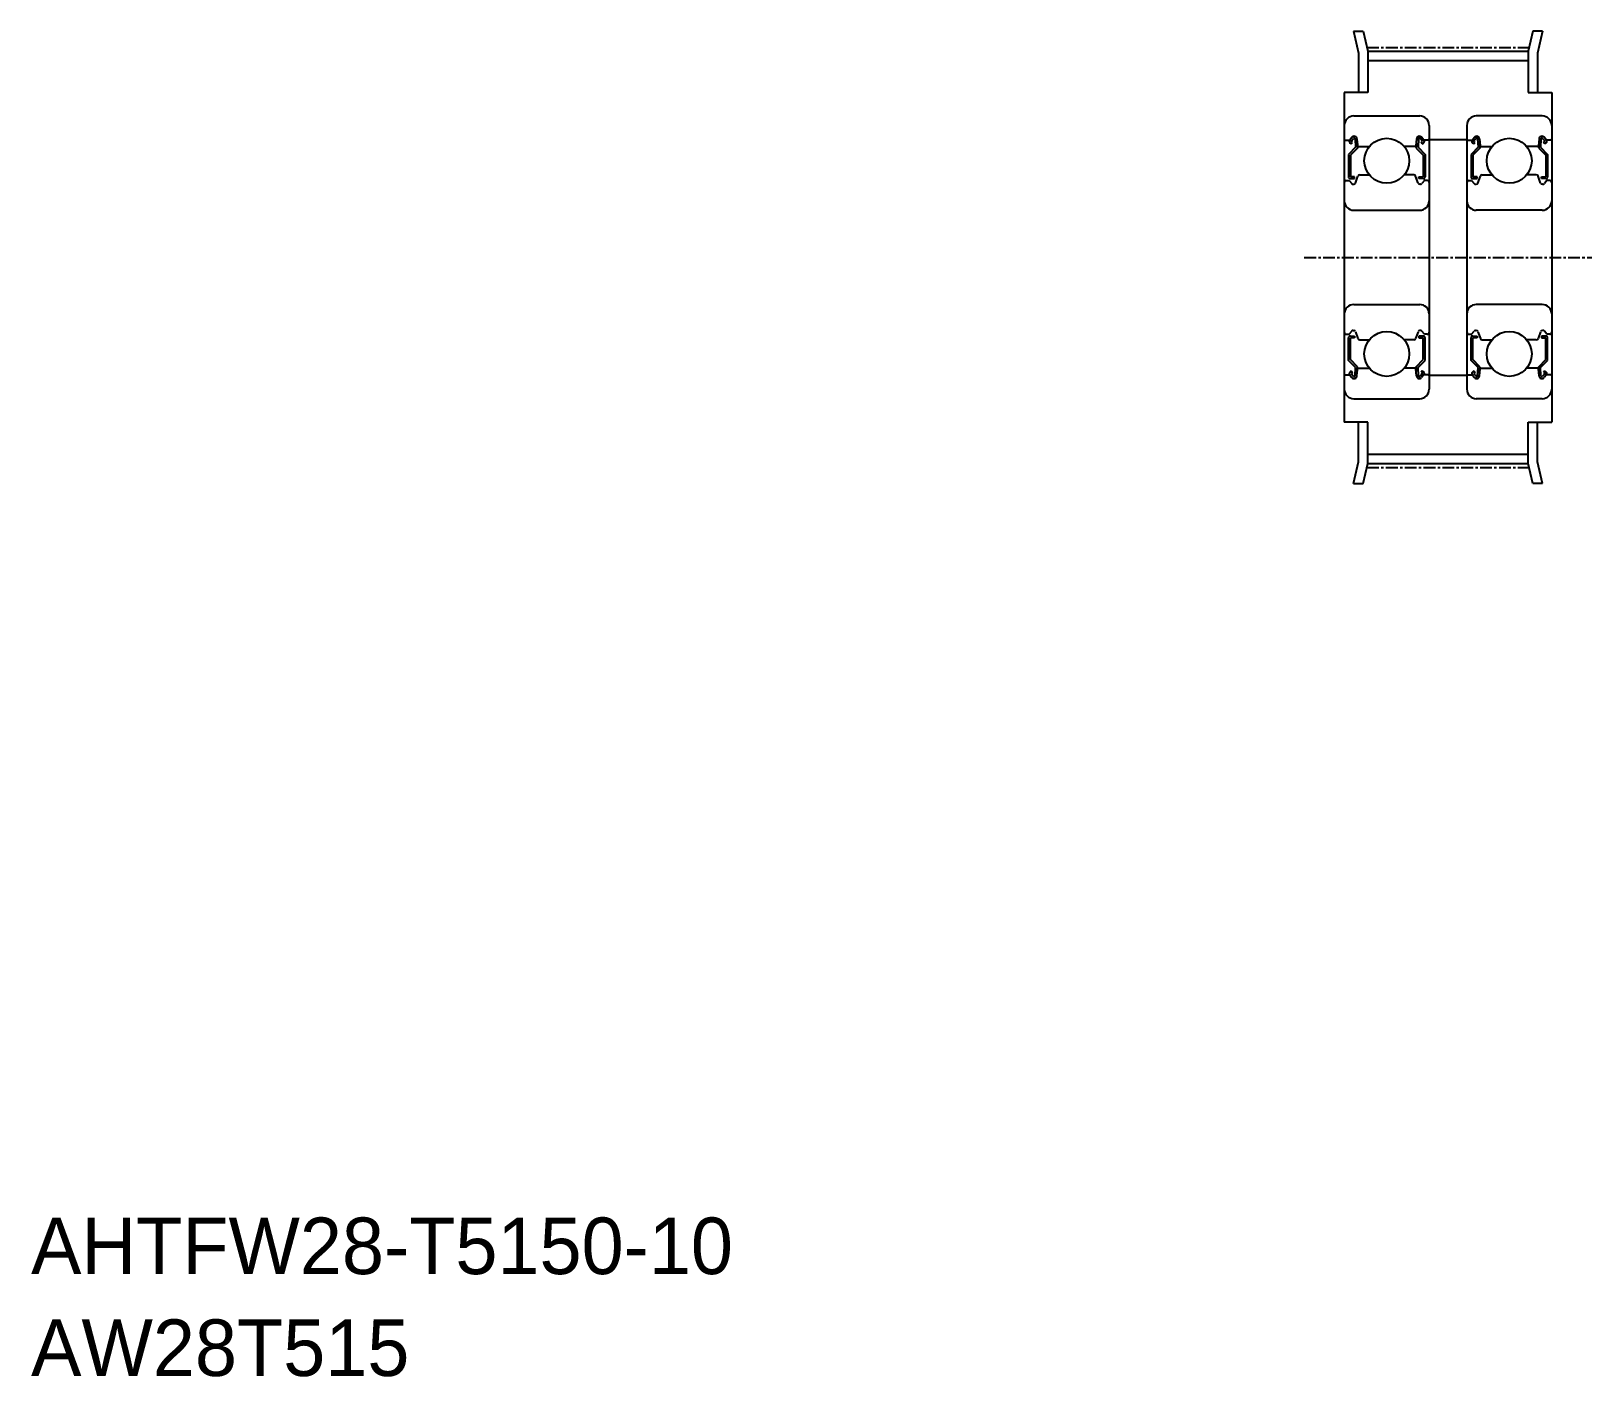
# Model space of a CAD drawing. Extents: x -286 to -120, y -61 to 82.
import ezdxf

# ---------------------------------------------------------------- set-up
doc = ezdxf.new("R2010")
doc.units = 0
doc.linetypes.add('CENTER', pattern=[2, 1.25, -0.25, 0.25, -0.25])
doc.layers.get('0').update_dxf_attribs({"linetype": 'CONTINUOUS'})
doc.layers.add('CENTER', color=1, linetype='CENTER')

msp = doc.modelspace()

# ---------------------------------------------------------------- linework, layer by layer
for p, q in [((-145.71, 81.88), (-145.17, 79.55)), ((-145.7, 81.88), (-144.67, 81.88)), ((-144.67, 81.88), (-144.17, 79.75)), ((-126.66, 81.88), (-127.17, 79.75)), ((-125.63, 81.88), (-126.66, 81.88)), ((-125.63, 81.88), (-126.17, 79.55)), ((-145.17, 79.55), (-145.17, 75.38)), ((-144.17, 79.75), (-127.17, 79.75)), ((-144.17, 79.75), (-144.17, 75.38)), ((-127.17, 79.75), (-127.17, 75.38)), ((-126.17, 79.55), (-126.17, 75.38)), ((-144.17, 78.76), (-127.17, 78.76)), ((-146.67, 75.38), (-146.67, 40.38)), ((-146.67, 75.38), (-146.67, 47.88)), ((-144.17, 75.38), (-146.67, 75.38)), ((-127.17, 75.38), (-124.67, 75.38)), ((-124.67, 75.38), (-124.67, 40.38)), ((-124.67, 75.38), (-124.67, 47.88)), ((-145.67, 72.88), (-138.67, 72.88)), ((-125.67, 72.88), (-132.67, 72.88)), ((-146.67, 71.88), (-146.67, 43.88)), ((-146.67, 71.88), (-146.67, 43.88)), ((-137.67, 71.88), (-137.67, 43.88)), ((-133.67, 71.88), (-133.67, 43.88)), ((-124.67, 71.88), (-124.67, 43.88)), ((-124.67, 71.88), (-124.67, 43.88)), ((-146.57, 70.33), (-146.11, 70.33)), ((-145.48, 69.56), (-146.23, 68.81)), ((-146.11, 70.33), (-145.86, 70.62)), ((-145.93, 69.92), (-146.08, 70.04)), ((-145.95, 70.2), (-145.7, 70.5)), ((-145.8, 70.07), (-145.95, 70.2)), ((-145.93, 69.92), (-145.8, 70.07)), ((-145.53, 70.44), (-145.48, 69.56)), ((-145.33, 70.46), (-145.26, 69.72)), ((-145.28, 69.95), (-145.28, 69.48)), ((-145.16, 69.63), (-144.02, 69.63)), ((-139.17, 69.63), (-140.32, 69.63)), ((-139.01, 70.46), (-139.07, 69.72)), ((-139.05, 69.95), (-139.05, 69.48)), ((-138.81, 70.44), (-138.85, 69.56)), ((-138.85, 69.56), (-138.1, 68.81)), ((-138.38, 70.2), (-138.63, 70.5)), ((-138.53, 70.07), (-138.38, 70.2)), ((-138.4, 69.92), (-138.53, 70.07)), ((-138.23, 70.33), (-138.48, 70.62)), ((-138.4, 69.92), (-138.25, 70.04)), ((-137.77, 70.33), (-138.23, 70.33)), ((-137.67, 70.38), (-133.67, 70.38)), ((-133.57, 70.33), (-133.11, 70.33)), ((-132.48, 69.56), (-133.23, 68.81)), ((-133.11, 70.33), (-132.86, 70.62)), ((-132.93, 69.92), (-133.08, 70.04)), ((-132.95, 70.2), (-132.7, 70.5)), ((-132.8, 70.07), (-132.95, 70.2)), ((-132.93, 69.92), (-132.8, 70.07)), ((-132.53, 70.44), (-132.48, 69.56)), ((-132.33, 70.46), (-132.26, 69.72)), ((-132.28, 69.95), (-132.28, 69.48)), ((-132.16, 69.63), (-131.02, 69.63)), ((-126.17, 69.63), (-127.32, 69.63)), ((-126.01, 70.46), (-126.07, 69.72)), ((-126.05, 69.95), (-126.05, 69.48)), ((-125.81, 70.44), (-125.85, 69.56)), ((-125.85, 69.56), (-125.1, 68.81)), ((-125.38, 70.2), (-125.63, 70.5)), ((-125.53, 70.07), (-125.38, 70.2)), ((-125.4, 69.92), (-125.53, 70.07)), ((-125.23, 70.33), (-125.48, 70.62)), ((-125.4, 69.92), (-125.25, 70.04)), ((-124.77, 70.33), (-125.23, 70.33)), ((-146.23, 68.81), (-146.23, 66.43)), ((-145.28, 69.48), (-146.03, 68.73)), ((-146.03, 68.73), (-146.03, 66.43)), ((-139.05, 69.48), (-138.3, 68.73)), ((-138.3, 68.73), (-138.3, 66.43)), ((-138.1, 68.81), (-138.1, 66.43)), ((-133.23, 68.81), (-133.23, 66.43)), ((-132.28, 69.48), (-133.03, 68.73)), ((-133.03, 68.73), (-133.03, 66.43)), ((-126.05, 69.48), (-125.3, 68.73)), ((-125.3, 68.73), (-125.3, 66.43)), ((-125.1, 68.81), (-125.1, 66.43)), ((-145.58, 66.43), (-146.03, 66.43)), ((-146.03, 66.23), (-145.58, 66.23)), ((-145.58, 66.23), (-145.58, 66.43)), ((-145.49, 65.76), (-145.22, 66.49)), ((-145.03, 66.63), (-144.02, 66.63)), ((-139.3, 66.63), (-140.32, 66.63)), ((-138.85, 65.76), (-139.12, 66.49)), ((-138.75, 66.43), (-138.3, 66.43)), ((-138.75, 66.23), (-138.75, 66.43)), ((-138.3, 66.23), (-138.75, 66.23)), ((-132.58, 66.43), (-133.03, 66.43)), ((-133.03, 66.23), (-132.58, 66.23)), ((-132.58, 66.23), (-132.58, 66.43)), ((-132.49, 65.76), (-132.22, 66.49)), ((-132.03, 66.63), (-131.02, 66.63)), ((-126.3, 66.63), (-127.32, 66.63)), ((-125.85, 65.76), (-126.12, 66.49)), ((-125.75, 66.43), (-125.3, 66.43)), ((-125.75, 66.23), (-125.75, 66.43)), ((-125.3, 66.23), (-125.75, 66.23)), ((-146.47, 66.03), (-146.17, 66.03)), ((-146.17, 66.03), (-145.89, 65.7)), ((-145.74, 65.63), (-145.67, 65.63)), ((-138.6, 65.63), (-138.66, 65.63)), ((-138.17, 66.03), (-138.44, 65.7)), ((-137.87, 66.03), (-138.17, 66.03)), ((-133.47, 66.03), (-133.17, 66.03)), ((-133.17, 66.03), (-132.89, 65.7)), ((-132.74, 65.63), (-132.67, 65.63)), ((-125.6, 65.63), (-125.66, 65.63)), ((-125.17, 66.03), (-125.44, 65.7)), ((-124.87, 66.03), (-125.17, 66.03)), ((-145.67, 62.88), (-138.67, 62.88)), ((-125.67, 62.88), (-132.67, 62.88)), ((-145.67, 52.88), (-138.67, 52.88)), ((-125.67, 52.88), (-132.67, 52.88)), ((-146.47, 49.73), (-146.17, 49.73)), ((-146.17, 49.73), (-145.89, 50.05)), ((-145.74, 50.13), (-145.67, 50.13)), ((-145.49, 49.99), (-145.22, 49.26)), ((-138.85, 49.99), (-139.12, 49.26)), ((-138.6, 50.13), (-138.66, 50.13)), ((-138.17, 49.73), (-138.44, 50.05)), ((-137.87, 49.73), (-138.17, 49.73)), ((-133.47, 49.73), (-133.17, 49.73)), ((-133.17, 49.73), (-132.89, 50.05)), ((-132.74, 50.13), (-132.67, 50.13)), ((-132.49, 49.99), (-132.22, 49.26)), ((-125.85, 49.99), (-126.12, 49.26)), ((-125.6, 50.13), (-125.66, 50.13)), ((-125.17, 49.73), (-125.44, 50.05)), ((-124.87, 49.73), (-125.17, 49.73)), ((-146.23, 46.94), (-146.23, 49.33)), ((-146.03, 49.53), (-145.58, 49.53)), ((-146.03, 47.03), (-146.03, 49.33)), ((-145.58, 49.33), (-146.03, 49.33)), ((-145.58, 49.53), (-145.58, 49.33)), ((-145.03, 49.13), (-144.02, 49.13)), ((-139.3, 49.13), (-140.32, 49.13)), ((-138.3, 49.53), (-138.75, 49.53)), ((-138.75, 49.53), (-138.75, 49.33)), ((-138.75, 49.33), (-138.3, 49.33)), ((-138.3, 47.03), (-138.3, 49.33)), ((-138.1, 46.94), (-138.1, 49.33)), ((-133.23, 46.94), (-133.23, 49.33)), ((-133.03, 49.53), (-132.58, 49.53)), ((-133.03, 47.03), (-133.03, 49.33)), ((-132.58, 49.33), (-133.03, 49.33)), ((-132.58, 49.53), (-132.58, 49.33)), ((-132.03, 49.13), (-131.02, 49.13)), ((-126.3, 49.13), (-127.32, 49.13)), ((-125.3, 49.53), (-125.75, 49.53)), ((-125.75, 49.53), (-125.75, 49.33)), ((-125.75, 49.33), (-125.3, 49.33)), ((-125.3, 47.03), (-125.3, 49.33)), ((-125.1, 46.94), (-125.1, 49.33)), ((-145.48, 46.19), (-146.23, 46.94)), ((-145.28, 46.28), (-146.03, 47.03)), ((-139.05, 46.28), (-138.3, 47.03)), ((-138.85, 46.19), (-138.1, 46.94)), ((-132.48, 46.19), (-133.23, 46.94)), ((-132.28, 46.28), (-133.03, 47.03)), ((-126.05, 46.28), (-125.3, 47.03)), ((-125.85, 46.19), (-125.1, 46.94)), ((-146.57, 45.43), (-146.11, 45.43)), ((-146.11, 45.43), (-145.86, 45.13)), ((-145.93, 45.84), (-146.08, 45.71)), ((-145.8, 45.68), (-145.95, 45.55)), ((-145.95, 45.55), (-145.7, 45.26)), ((-145.93, 45.84), (-145.8, 45.68)), ((-145.53, 45.32), (-145.48, 46.19)), ((-145.33, 45.3), (-145.26, 46.03)), ((-145.28, 45.81), (-145.28, 46.28)), ((-145.16, 46.13), (-144.02, 46.13)), ((-144.88, 46.13), (-144.88, 46.13)), ((-144.59, 46.13), (-144.59, 46.13)), ((-139.17, 46.13), (-140.32, 46.13)), ((-139.01, 45.3), (-139.07, 46.03)), ((-139.05, 45.81), (-139.05, 46.28)), ((-138.81, 45.32), (-138.85, 46.19)), ((-138.38, 45.55), (-138.63, 45.26)), ((-138.4, 45.84), (-138.53, 45.68)), ((-138.53, 45.68), (-138.38, 45.55)), ((-138.23, 45.43), (-138.48, 45.13)), ((-138.4, 45.84), (-138.25, 45.71)), ((-137.77, 45.43), (-138.23, 45.43)), ((-137.67, 45.38), (-133.67, 45.38)), ((-133.57, 45.43), (-133.11, 45.43)), ((-133.11, 45.43), (-132.86, 45.13)), ((-132.93, 45.84), (-133.08, 45.71)), ((-132.8, 45.68), (-132.95, 45.55)), ((-132.95, 45.55), (-132.7, 45.26)), ((-132.93, 45.84), (-132.8, 45.68)), ((-132.53, 45.32), (-132.48, 46.19)), ((-132.33, 45.3), (-132.26, 46.03)), ((-132.28, 45.81), (-132.28, 46.28)), ((-132.16, 46.13), (-131.02, 46.13)), ((-126.17, 46.13), (-127.32, 46.13)), ((-126.74, 46.13), (-126.74, 46.13)), ((-126.46, 46.13), (-126.46, 46.13)), ((-126.01, 45.3), (-126.07, 46.03)), ((-126.05, 45.81), (-126.05, 46.28)), ((-125.81, 45.32), (-125.85, 46.19)), ((-125.38, 45.55), (-125.63, 45.26)), ((-125.4, 45.84), (-125.53, 45.68)), ((-125.53, 45.68), (-125.38, 45.55)), ((-125.23, 45.43), (-125.48, 45.13)), ((-125.4, 45.84), (-125.25, 45.71)), ((-124.77, 45.43), (-125.23, 45.43)), ((-145.67, 42.88), (-138.67, 42.88)), ((-125.67, 42.88), (-132.67, 42.88)), ((-144.17, 40.38), (-146.67, 40.38)), ((-145.17, 36.2), (-145.17, 40.38)), ((-144.17, 36), (-144.17, 40.38)), ((-127.17, 40.38), (-124.67, 40.38)), ((-127.17, 36), (-127.17, 40.38)), ((-126.17, 36.2), (-126.17, 40.38)), ((-144.17, 37), (-127.17, 37)), ((-145.71, 33.88), (-145.17, 36.2)), ((-144.67, 33.88), (-144.17, 36)), ((-144.17, 36), (-127.17, 36)), ((-126.66, 33.88), (-127.17, 36)), ((-125.63, 33.88), (-126.17, 36.2)), ((-145.7, 33.88), (-144.67, 33.88)), ((-125.63, 33.88), (-126.66, 33.88))]:
    msp.add_line(p, q)
for centre in [(-142.17, 68.13), (-129.17, 68.13), (-142.17, 47.63), (-129.17, 47.63)]:
    msp.add_circle(centre, 2.38)
for centre, radius, start, end in [((-145.67, 71.88), 1, 90, 180), ((-138.67, 71.88), 1, 0, 90), ((-132.67, 71.88), 1, 90, 180), ((-125.67, 71.88), 1, 0, 90), ((-146.57, 70.43), 0.1, 180, 270), ((-145.95, 70.2), 0.2, 140.0029, 230.087), ((-145.63, 70.43), 0.3, 4.9968, 140.0029), ((-145.63, 70.43), 0.1, 2.8198, 140.0022), ((-145.16, 69.73), 0.1, 184.9968, 269.9995), ((-139.17, 69.73), 0.1, 270.0005, 355.0032), ((-138.71, 70.43), 0.3, 39.9971, 175.0032), ((-138.71, 70.43), 0.1, 39.9978, 177.1802), ((-138.38, 70.2), 0.2, 309.913, 39.9971), ((-137.77, 70.43), 0.1, 270, 0), ((-133.57, 70.43), 0.1, 180, 270), ((-132.95, 70.2), 0.2, 140.0029, 230.087), ((-132.63, 70.43), 0.3, 4.9968, 140.0029), ((-132.63, 70.43), 0.1, 2.8198, 140.0022), ((-132.16, 69.73), 0.1, 184.9968, 269.9995), ((-126.17, 69.73), 0.1, 270.0005, 355.0032), ((-125.71, 70.43), 0.3, 39.9971, 175.0032), ((-125.71, 70.43), 0.1, 39.9978, 177.1802), ((-125.38, 70.2), 0.2, 309.913, 39.9971), ((-124.77, 70.43), 0.1, 270, 0), ((-146.03, 66.43), 0.2, 180, 270), ((-145.03, 66.43), 0.2, 90, 159.9914), ((-139.3, 66.43), 0.2, 20.0086, 90), ((-138.3, 66.43), 0.2, 270, 0), ((-133.03, 66.43), 0.2, 180, 270), ((-132.03, 66.43), 0.2, 90, 159.9914), ((-126.3, 66.43), 0.2, 20.0086, 90), ((-125.3, 66.43), 0.2, 270, 0), ((-146.47, 65.83), 0.2, 90, 180), ((-145.74, 65.83), 0.2, 219.995, 270), ((-145.67, 65.83), 0.2, 270, 339.9914), ((-138.66, 65.83), 0.2, 200.0086, 270), ((-138.6, 65.83), 0.2, 270, 320.005), ((-137.87, 65.83), 0.2, 0, 90), ((-133.47, 65.83), 0.2, 90, 180), ((-132.74, 65.83), 0.2, 219.995, 270), ((-132.67, 65.83), 0.2, 270, 339.9914), ((-125.66, 65.83), 0.2, 200.0086, 270), ((-125.6, 65.83), 0.2, 270, 320.005), ((-124.87, 65.83), 0.2, 0, 90), ((-145.67, 63.88), 1, 180, 270), ((-138.67, 63.88), 1, 270, 0), ((-132.67, 63.88), 1, 180, 270), ((-125.67, 63.88), 1, 270, 0), ((-145.67, 51.88), 1, 90, 180), ((-138.67, 51.88), 1, 0, 90), ((-132.67, 51.88), 1, 90, 180), ((-125.67, 51.88), 1, 0, 90), ((-146.47, 49.93), 0.2, 180, 270), ((-145.74, 49.93), 0.2, 90, 140.005), ((-145.67, 49.93), 0.2, 20.0086, 90), ((-138.66, 49.93), 0.2, 90, 159.9914), ((-138.6, 49.93), 0.2, 39.995, 90), ((-137.87, 49.93), 0.2, 270, 0), ((-133.47, 49.93), 0.2, 180, 270), ((-132.74, 49.93), 0.2, 90, 140.005), ((-132.67, 49.93), 0.2, 20.0086, 90), ((-125.66, 49.93), 0.2, 90, 159.9914), ((-125.6, 49.93), 0.2, 39.995, 90), ((-124.87, 49.93), 0.2, 270, 0), ((-146.03, 49.33), 0.2, 90, 180), ((-145.03, 49.33), 0.2, 200.0086, 270), ((-139.3, 49.33), 0.2, 270, 339.9914), ((-138.3, 49.33), 0.2, 0, 90), ((-133.03, 49.33), 0.2, 90, 180), ((-132.03, 49.33), 0.2, 200.0086, 270), ((-126.3, 49.33), 0.2, 270, 339.9914), ((-125.3, 49.33), 0.2, 0, 90), ((-146.57, 45.33), 0.1, 90, 180), ((-145.95, 45.55), 0.2, 129.913, 219.9971), ((-145.63, 45.32), 0.3, 219.9971, 355.0032), ((-145.63, 45.32), 0.1, 219.9978, 357.1802), ((-145.16, 46.03), 0.1, 90.0005, 175.0032), ((-139.17, 46.03), 0.1, 4.9968, 89.9995), ((-138.71, 45.32), 0.3, 184.9968, 320.0029), ((-138.71, 45.32), 0.1, 182.8198, 320.0022), ((-138.38, 45.55), 0.2, 320.0029, 50.087), ((-137.77, 45.33), 0.1, 0, 90), ((-133.57, 45.33), 0.1, 90, 180), ((-132.95, 45.55), 0.2, 129.913, 219.9971), ((-132.63, 45.32), 0.3, 219.9971, 355.0032), ((-132.63, 45.32), 0.1, 219.9978, 357.1802), ((-132.16, 46.03), 0.1, 90.0005, 175.0032), ((-126.17, 46.03), 0.1, 4.9968, 89.9995), ((-125.71, 45.32), 0.3, 184.9968, 320.0029), ((-125.71, 45.32), 0.1, 182.8198, 320.0022), ((-125.38, 45.55), 0.2, 320.0029, 50.087), ((-124.77, 45.33), 0.1, 0, 90), ((-145.67, 43.88), 1, 180, 270), ((-138.67, 43.88), 1, 270, 0), ((-132.67, 43.88), 1, 180, 270), ((-125.67, 43.88), 1, 270, 0)]:
    msp.add_arc(centre, radius, start, end)
at = {"layer": 'CENTER', "color": 1, "linetype": 'CENTER'}
for p, q in [((-144.26, 80.16), (-127.07, 80.16)), ((-150.92, 57.88), (-120.42, 57.88)), ((-144.26, 35.6), (-127.07, 35.6))]:
    msp.add_line(p, q, dxfattribs=at)

# ---------------------------------------------------------------- texts
at = {"color": 7, "linetype": 'CONTINUOUS'}
for s, p in [('AHTFW28-T5150-10', (-285.99, -50)), ('AW28T515', (-285.99, -60.81))]:
    msp.add_text(s, height=6, dxfattribs=at).set_placement(p)

doc.saveas('drawing.dxf')
